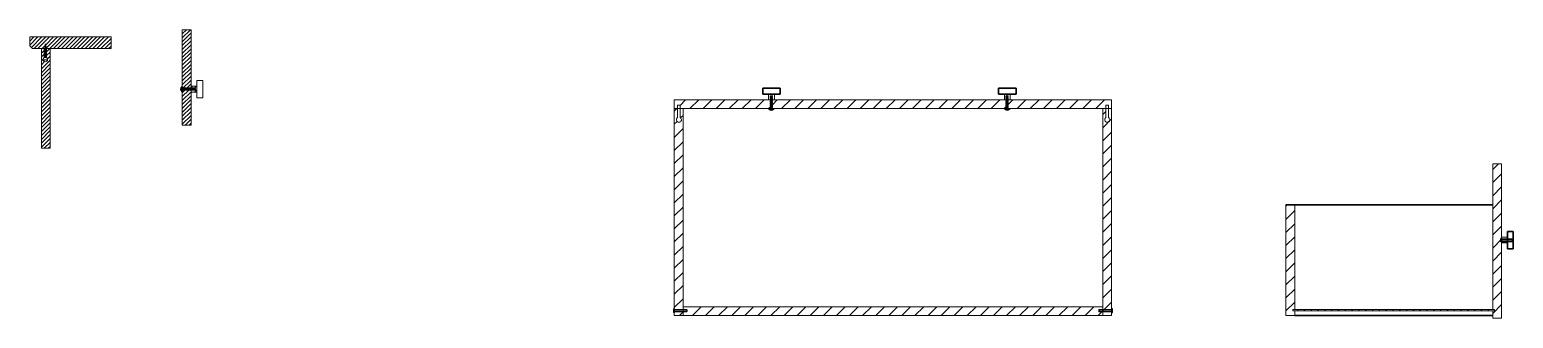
# Model space of a CAD drawing. Header units: millimetres. Extents: x 1117 to 1987, y 1384 to 2435.
# Drawn here: x 1117.4 to 1371.8, y 1838.9 to 1888.5 of the extents above; entities that cross this region are included whole.
import ezdxf

# ---------------------------------------------------------------- set-up
doc = ezdxf.new("R2010")
doc.units = ezdxf.units.MM
for name, color, linetype, lineweight in [('arredi', 8, 'Continuous', 30), ('sezionato', 2, 'Continuous', 18), ('Struttura', 7, 'Continuous', 18)]:
    doc.layers.add(name, color=color, linetype=linetype, lineweight=lineweight)
doc.layers.add('giunzioni', color=5, linetype='Continuous')
doc.layers.add('Viti', color=3, linetype='Continuous')

# ---------------------------------------------------------------- blocks, each defined once
blk = doc.blocks.new('100412')
for p, q in [((40.46, 243.47), (40.43, 243.5)), ((40.43, 243.16), (40.47, 243.12)), ((40.48, 243.52), (40.46, 243.47)), ((40.49, 243.17), (40.46, 243.47)), ((40.47, 243.12), (40.49, 243.17)), ((40.53, 243.47), (40.48, 243.52)), ((40.49, 243.17), (40.54, 243.12)), ((40.55, 243.52), (40.53, 243.47)), ((40.56, 243.17), (40.53, 243.47)), ((40.54, 243.12), (40.56, 243.17)), ((40.6, 243.47), (40.55, 243.52)), ((40.56, 243.17), (40.61, 243.12)), ((40.62, 243.52), (40.6, 243.47)), ((40.63, 243.17), (40.6, 243.47)), ((40.61, 243.12), (40.63, 243.17)), ((40.67, 243.47), (40.62, 243.52)), ((40.63, 243.17), (40.68, 243.12)), ((40.69, 243.52), (40.67, 243.47)), ((40.7, 243.17), (40.67, 243.47)), ((40.68, 243.12), (40.7, 243.17)), ((40.74, 243.47), (40.69, 243.52)), ((40.7, 243.17), (40.75, 243.12)), ((40.76, 243.52), (40.74, 243.47)), ((40.77, 243.17), (40.74, 243.47)), ((40.75, 243.12), (40.77, 243.17)), ((40.81, 243.47), (40.76, 243.52)), ((40.77, 243.17), (40.82, 243.12)), ((40.83, 243.52), (40.81, 243.47)), ((40.84, 243.17), (40.81, 243.47)), ((40.82, 243.12), (40.84, 243.17)), ((40.88, 243.47), (40.83, 243.52)), ((40.84, 243.17), (40.89, 243.12)), ((40.9, 243.52), (40.88, 243.47)), ((40.91, 243.17), (40.88, 243.47)), ((40.89, 243.12), (40.91, 243.17)), ((40.95, 243.47), (40.9, 243.52)), ((40.91, 243.17), (40.96, 243.12)), ((40.97, 243.52), (40.95, 243.47)), ((40.98, 243.17), (40.95, 243.47)), ((40.96, 243.12), (40.98, 243.17)), ((41.02, 243.47), (40.97, 243.52)), ((40.98, 243.17), (41.03, 243.12)), ((41.04, 243.52), (41.02, 243.47)), ((41.05, 243.17), (41.02, 243.47)), ((41.03, 243.12), (41.05, 243.17)), ((41.09, 243.47), (41.04, 243.52)), ((41.05, 243.17), (41.1, 243.12)), ((41.11, 243.52), (41.09, 243.47)), ((41.12, 243.17), (41.09, 243.47)), ((41.1, 243.12), (41.12, 243.17)), ((41.16, 243.47), (41.11, 243.52)), ((41.12, 243.17), (41.17, 243.12)), ((41.18, 243.52), (41.16, 243.47)), ((41.19, 243.17), (41.16, 243.47)), ((41.17, 243.12), (41.19, 243.17)), ((41.23, 243.47), (41.18, 243.52)), ((41.19, 243.17), (41.24, 243.12)), ((41.25, 243.52), (41.23, 243.47)), ((41.26, 243.17), (41.23, 243.47)), ((41.24, 243.12), (41.26, 243.17)), ((41.3, 243.47), (41.25, 243.52)), ((41.26, 243.17), (41.31, 243.12)), ((41.32, 243.52), (41.3, 243.47)), ((41.33, 243.17), (41.3, 243.47)), ((41.31, 243.12), (41.33, 243.17)), ((41.37, 243.47), (41.32, 243.52)), ((41.33, 243.17), (41.38, 243.12)), ((41.39, 243.52), (41.37, 243.47)), ((41.4, 243.17), (41.37, 243.47)), ((41.38, 243.12), (41.4, 243.17)), ((41.44, 243.47), (41.39, 243.52)), ((41.4, 243.17), (41.45, 243.12)), ((41.46, 243.52), (41.44, 243.47)), ((41.47, 243.17), (41.44, 243.47)), ((41.45, 243.12), (41.47, 243.17)), ((41.51, 243.47), (41.46, 243.52)), ((41.47, 243.17), (41.52, 243.12)), ((41.53, 243.52), (41.51, 243.47)), ((41.54, 243.17), (41.51, 243.47)), ((41.52, 243.12), (41.54, 243.17)), ((41.58, 243.47), (41.53, 243.52)), ((41.54, 243.17), (41.59, 243.12)), ((41.6, 243.52), (41.58, 243.47)), ((41.61, 243.17), (41.58, 243.47)), ((41.59, 243.12), (41.61, 243.17)), ((41.65, 243.47), (41.6, 243.52)), ((41.61, 243.17), (41.66, 243.12)), ((41.67, 243.52), (41.65, 243.47)), ((41.68, 243.17), (41.65, 243.47)), ((41.66, 243.12), (41.68, 243.17)), ((41.72, 243.47), (41.67, 243.52)), ((41.68, 243.17), (41.73, 243.12)), ((41.74, 243.52), (41.72, 243.47)), ((41.75, 243.17), (41.72, 243.47)), ((41.73, 243.12), (41.75, 243.17)), ((41.79, 243.47), (41.74, 243.52)), ((41.75, 243.17), (41.8, 243.12)), ((41.81, 243.52), (41.79, 243.47)), ((41.82, 243.17), (41.79, 243.47)), ((41.8, 243.12), (41.82, 243.17)), ((41.86, 243.47), (41.81, 243.52)), ((41.82, 243.17), (41.87, 243.12)), ((41.88, 243.52), (41.86, 243.47)), ((41.89, 243.17), (41.86, 243.47)), ((41.87, 243.12), (41.89, 243.17)), ((41.93, 243.47), (41.88, 243.52)), ((41.89, 243.17), (41.94, 243.12)), ((41.95, 243.52), (41.93, 243.47)), ((41.96, 243.17), (41.93, 243.47)), ((41.94, 243.12), (41.96, 243.17)), ((42, 243.47), (41.95, 243.52)), ((41.96, 243.17), (42.01, 243.12)), ((42.02, 243.52), (42, 243.47)), ((42.03, 243.17), (42, 243.47)), ((42.01, 243.12), (42.03, 243.17)), ((42.07, 243.47), (42.02, 243.52)), ((42.03, 243.17), (42.08, 243.12)), ((42.09, 243.52), (42.07, 243.47)), ((42.1, 243.17), (42.07, 243.47)), ((42.08, 243.12), (42.1, 243.17)), ((42.14, 243.47), (42.09, 243.52)), ((42.1, 243.17), (42.15, 243.12)), ((42.16, 243.52), (42.14, 243.47)), ((42.17, 243.17), (42.14, 243.47)), ((42.15, 243.12), (42.17, 243.17)), ((42.21, 243.47), (42.16, 243.52)), ((42.17, 243.17), (42.22, 243.12)), ((42.23, 243.52), (42.21, 243.47)), ((42.24, 243.17), (42.21, 243.47)), ((42.22, 243.12), (42.24, 243.17)), ((42.28, 243.47), (42.23, 243.52)), ((42.24, 243.17), (42.29, 243.12)), ((42.3, 243.52), (42.28, 243.47)), ((42.31, 243.17), (42.28, 243.47)), ((42.29, 243.12), (42.31, 243.17)), ((42.35, 243.47), (42.3, 243.52)), ((42.31, 243.17), (42.36, 243.12)), ((42.37, 243.52), (42.35, 243.47)), ((42.38, 243.17), (42.35, 243.47)), ((42.36, 243.12), (42.38, 243.17)), ((42.42, 243.47), (42.37, 243.52)), ((42.38, 243.17), (42.43, 243.12)), ((42.44, 243.52), (42.42, 243.47)), ((42.45, 243.17), (42.42, 243.47)), ((42.43, 243.12), (42.45, 243.17)), ((42.49, 243.47), (42.44, 243.52)), ((42.45, 243.17), (42.5, 243.12)), ((42.51, 243.52), (42.49, 243.47)), ((42.52, 243.17), (42.49, 243.47)), ((42.5, 243.12), (42.52, 243.17)), ((42.56, 243.47), (42.51, 243.52)), ((42.52, 243.17), (42.57, 243.12)), ((42.59, 243.17), (42.56, 243.47)), ((42.56, 243.47), (42.59, 243.47)), ((42.57, 243.12), (42.59, 243.17)), ((42.59, 243.17), (42.59, 243.17)), ((42.62, 243.44), (42.62, 243.19))]:
    blk.add_line(p, q)
blk.add_lwpolyline([(40.33, 242.89), (40.33, 243.75, -0.414214), (40.35, 243.77), (40.41, 243.77, -0.414214), (40.43, 243.75), (40.43, 242.89, -0.414214), (40.41, 242.87), (40.35, 242.87, -0.414214)], format="xyb", close=True)
for centre, radius, start, end in [((40.54, 243.32), 0.406, 120.5102, 239.4898), ((42.59, 243.44), 0.025, 0, 90), ((42.59, 243.19), 0.025, 270, 0)]:
    blk.add_arc(centre, radius, start, end)

msp = doc.modelspace()

# ---------------------------------------------------------------- hatches: boundary and pattern name
at = {"layer": 'sezionato'}
h = msp.add_hatch(dxfattribs=at)
h.set_pattern_fill('ANSI31', color=256, scale=0.15)
h.paths.add_polyline_path([(1131.31, 1887.24), (1117.36, 1887.24), (1117.36, 1885.74), (1117.86, 1885.24), (1119.99, 1885.24), (1119.99, 1885.94), (1120.12, 1885.94), (1120.12, 1885.24), (1131.31, 1885.24)])
h.paths.add_polyline_path([(1119.94, 1885.12, 0.257195), (1119.85, 1885.24), (1119.36, 1885.24), (1119.36, 1868.14), (1120.81, 1868.14), (1120.86, 1868.19), (1120.86, 1885.24), (1120.26, 1885.24), (1120.26, 1883.95, -0.272109), (1120.17, 1884.08, -0.262927), (1120.14, 1884.13), (1120.14, 1885.06, -0.262927), (1120.17, 1885.11, -0.272109), (1120.26, 1885.24), (1120.12, 1885.24), (1119.85, 1885.24, -0.272109), (1119.94, 1885.11, -0.262927), (1119.97, 1885.06), (1119.97, 1884.13, -0.267949), (1119.94, 1884.08)])
h.paths.add_polyline_path([(1120, 1885.06, -0.414214), (1120.05, 1885.12, -0.414214), (1120.11, 1885.06), (1120.11, 1884.13, -0.414214), (1120.05, 1884.07, -0.414214), (1120, 1884.13)], flags=16)
h.paths.add_polyline_path([(1120.44, 1883.36, -1), (1119.67, 1883.36, -1)], flags=16)
h = msp.add_hatch(dxfattribs=at)
h.set_pattern_fill('ANSI31', color=256, scale=0.26)
h.paths.add_polyline_path([(1368.33, 1840.25), (1334.03, 1840.25), (1334.03, 1840.45), (1368.33, 1840.45), (1368.63, 1840.45), (1368.63, 1840.25)])

# ---------------------------------------------------------------- linework, layer by layer
at = {"layer": 'arredi'}
for p, q in [((1243.09, 1877.45), (1243.09, 1878.45)), ((1243.09, 1878.45), (1246.09, 1878.45)), ((1246.09, 1878.45), (1246.09, 1877.45)), ((1283.54, 1877.45), (1283.54, 1878.45)), ((1283.54, 1878.45), (1286.54, 1878.45)), ((1286.54, 1878.45), (1286.54, 1877.45)), ((1244.09, 1877.45), (1243.09, 1877.45)), ((1244.09, 1877.45), (1245.09, 1877.45)), ((1246.09, 1877.45), (1245.09, 1877.45)), ((1284.54, 1877.45), (1283.54, 1877.45)), ((1284.54, 1877.45), (1285.54, 1877.45)), ((1286.54, 1877.45), (1285.54, 1877.45)), ((1332.83, 1858.45), (1368.33, 1858.45)), ((1370.83, 1852.88), (1370.83, 1853.88)), ((1370.83, 1853.88), (1371.83, 1853.88)), ((1370.83, 1852.88), (1370.83, 1851.88)), ((1371.83, 1853.88), (1371.83, 1850.88)), ((1369.83, 1852.55), (1370.93, 1852.55)), ((1369.83, 1852.15), (1370.93, 1852.15)), ((1370.83, 1850.88), (1370.83, 1851.88)), ((1371.83, 1850.88), (1370.83, 1850.88)), ((1371.68, 1852.55), (1370.93, 1852.55)), ((1371.68, 1852.15), (1370.93, 1852.15)), ((1371.68, 1852.15), (1371.68, 1852.55)), ((1334.33, 1839.45), (1368.33, 1839.45))]:
    msp.add_line(p, q, dxfattribs=at)
at = {"layer": 'giunzioni'}
for p, q in [((1119.94, 1885.86), (1120.17, 1885.79)), ((1119.94, 1885.79), (1120.17, 1885.72)), ((1119.94, 1885.72), (1120.17, 1885.65)), ((1120.12, 1885.94), (1119.99, 1885.94)), ((1120.26, 1885.24), (1119.85, 1885.24)), ((1120.26, 1883.95), (1119.85, 1883.95)), ((1119.94, 1885.64), (1120.17, 1885.57)), ((1119.94, 1885.57), (1120.17, 1885.5)), ((1119.94, 1885.5), (1120.17, 1885.43)), ((1119.94, 1885.42), (1120.17, 1885.36)), ((1119.94, 1885.35), (1120.17, 1885.28)), ((1119.94, 1885.12), (1119.94, 1884.07)), ((1119.94, 1885.12), (1119.94, 1885.12)), ((1119.94, 1884.07), (1119.94, 1884.07)), ((1119.97, 1884.13), (1119.97, 1885.06)), ((1120, 1884.13), (1120, 1885.06)), ((1120, 1883.74), (1120, 1883.95)), ((1120.05, 1885.12), (1120.05, 1885.12)), ((1120.05, 1884.07), (1120.05, 1884.07)), ((1120.11, 1885.06), (1120.11, 1884.13)), ((1120.11, 1883.74), (1120.11, 1883.95)), ((1120.14, 1884.13), (1120.14, 1885.06)), ((1120.17, 1884.07), (1120.17, 1885.12)), ((1369.68, 1852.35), (1369.68, 1852.65)), ((1369.68, 1852.65), (1369.83, 1852.65)), ((1369.83, 1852.65), (1369.83, 1852.05)), ((1369.68, 1852.05), (1369.68, 1852.35)), ((1369.83, 1852.05), (1369.68, 1852.05)), ((1371.66, 1852.52), (1369.83, 1852.52)), ((1371.66, 1852.19), (1369.83, 1852.19)), ((1371.66, 1852.52), (1371.66, 1852.19)), ((1227.77, 1840.56), (1227.92, 1840.56)), ((1227.77, 1840.56), (1227.77, 1839.96)), ((1227.92, 1839.96), (1227.77, 1839.96)), ((1227.92, 1840.56), (1227.92, 1839.96)), ((1230.06, 1840.43), (1227.92, 1840.43)), ((1230.06, 1840.1), (1227.92, 1840.1)), ((1230.06, 1840.43), (1230.06, 1840.1)), ((1300.79, 1840.43), (1302.92, 1840.43)), ((1300.79, 1840.43), (1300.79, 1840.1)), ((1300.79, 1840.1), (1302.92, 1840.1)), ((1303.07, 1840.56), (1302.92, 1840.56)), ((1302.92, 1840.56), (1302.92, 1839.96)), ((1302.92, 1839.96), (1303.07, 1839.96)), ((1303.07, 1840.26), (1303.07, 1840.56)), ((1303.07, 1839.96), (1303.07, 1840.26))]:
    msp.add_line(p, q, dxfattribs=at)
for points in [[(1119.99, 1885.94), (1119.99, 1885.24)], [(1120.12, 1885.24), (1120.12, 1885.94)]]:
    msp.add_lwpolyline(points, dxfattribs=at)
for centre, radius, start, end in [((1119.79, 1885.1), 0.152, 8.0228, 65.717), ((1119.79, 1884.09), 0.152, 294.283, 351.9772), ((1119.91, 1885.06), 0.0585, 0, 60), ((1119.91, 1884.13), 0.0585, 300, 0), ((1120.05, 1885.06), 0.0585, 90, 180), ((1120.05, 1884.13), 0.0585, 180, 270), ((1120.05, 1885.06), 0.0585, 0, 90), ((1120.05, 1884.13), 0.0585, 270, 0), ((1120.2, 1885.06), 0.0585, 120, 180), ((1120.2, 1884.13), 0.0585, 180, 240), ((1120.32, 1885.1), 0.152, 114.283, 171.9772), ((1120.32, 1884.09), 0.152, 188.0228, 245.717)]:
    msp.add_arc(centre, radius, start, end, dxfattribs=at)
at = {"layer": 'sezionato', "linetype": 'Continuous'}
for p, q in [((1143.54, 1888.45), (1143.58, 1888.49)), ((1143.54, 1887.77), (1144.26, 1888.49)), ((1143.54, 1887.1), (1144.93, 1888.49)), ((1143.54, 1886.43), (1145.04, 1887.93)), ((1143.54, 1885.75), (1145.04, 1887.25)), ((1143.54, 1885.08), (1145.04, 1886.58)), ((1143.54, 1884.41), (1145.04, 1885.91)), ((1143.54, 1883.73), (1145.04, 1885.23)), ((1143.54, 1883.06), (1145.04, 1884.56)), ((1143.54, 1882.39), (1145.04, 1883.89)), ((1143.54, 1881.71), (1145.04, 1883.21)), ((1143.54, 1881.04), (1145.04, 1882.54)), ((1143.54, 1880.37), (1145.04, 1881.87)), ((1143.54, 1879.69), (1145.04, 1881.19)), ((1143.54, 1879.02), (1145.04, 1880.52)), ((1143.54, 1878.35), (1145.04, 1879.85)), ((1143.54, 1877.67), (1143.96, 1878.1)), ((1143.54, 1877), (1144.64, 1878.1)), ((1144.36, 1878.5), (1145.04, 1879.17)), ((1145.04, 1878.5), (1145.31, 1878.77)), ((1145.65, 1877.77), (1146.04, 1878.15)), ((1145.71, 1878.5), (1145.98, 1878.77)), ((1143.54, 1876.32), (1145.04, 1877.82)), ((1143.54, 1875.65), (1145.04, 1877.15)), ((1143.54, 1874.98), (1145.04, 1876.48)), ((1143.54, 1874.3), (1145.04, 1875.8)), ((1228.92, 1875.5), (1229.87, 1876.45)), ((1230.61, 1874.95), (1232.11, 1876.45)), ((1232.86, 1874.95), (1234.36, 1876.45)), ((1235.1, 1874.95), (1236.6, 1876.45)), ((1237.35, 1874.95), (1238.85, 1876.45)), ((1239.59, 1874.95), (1241.09, 1876.45)), ((1241.84, 1874.95), (1243.34, 1876.45)), ((1244.77, 1875.62), (1245.58, 1876.45)), ((1246.33, 1874.95), (1247.83, 1876.45)), ((1248.57, 1874.95), (1250.07, 1876.45)), ((1250.82, 1874.95), (1252.32, 1876.45)), ((1253.06, 1874.95), (1254.56, 1876.45)), ((1255.31, 1874.95), (1256.81, 1876.45)), ((1257.55, 1874.95), (1259.05, 1876.45)), ((1259.8, 1874.95), (1261.3, 1876.45)), ((1262.04, 1874.95), (1263.54, 1876.45)), ((1264.29, 1874.95), (1265.79, 1876.45)), ((1266.53, 1874.95), (1268.03, 1876.45)), ((1268.78, 1874.95), (1270.28, 1876.45)), ((1271.02, 1874.95), (1272.52, 1876.45)), ((1273.27, 1874.95), (1274.77, 1876.45)), ((1275.51, 1874.95), (1277.01, 1876.45)), ((1277.76, 1874.95), (1279.26, 1876.45)), ((1280, 1874.95), (1281.5, 1876.45)), ((1282.25, 1874.95), (1283.75, 1876.45)), ((1285.18, 1875.63), (1286, 1876.45)), ((1286.74, 1874.95), (1288.24, 1876.45)), ((1288.99, 1874.95), (1290.49, 1876.45)), ((1291.23, 1874.95), (1292.73, 1876.45)), ((1293.48, 1874.95), (1294.98, 1876.45)), ((1295.72, 1874.95), (1297.22, 1876.45)), ((1297.97, 1874.95), (1299.47, 1876.45)), ((1300.21, 1874.95), (1301.71, 1876.45)), ((1143.54, 1873.63), (1145.04, 1875.13)), ((1143.54, 1872.96), (1145.04, 1874.46)), ((1143.54, 1872.28), (1145.04, 1873.78)), ((1144.02, 1872.1), (1145.04, 1873.11)), ((1227.92, 1874.5), (1228.49, 1875.07)), ((1229.01, 1873.35), (1229.42, 1873.75)), ((1284.5, 1874.95), (1284.82, 1875.28)), ((1301.42, 1873.91), (1301.96, 1874.46)), ((1301.42, 1871.67), (1302.92, 1873.17)), ((1302.4, 1874.89), (1302.46, 1874.95)), ((1144.7, 1872.1), (1145.04, 1872.44)), ((1227.92, 1872.25), (1228.4, 1872.73)), ((1227.92, 1870.01), (1229.42, 1871.51)), ((1301.42, 1869.42), (1302.92, 1870.92)), ((1227.92, 1867.76), (1229.42, 1869.26)), ((1301.42, 1867.18), (1302.92, 1868.68)), ((1227.92, 1865.52), (1229.42, 1867.02)), ((1301.42, 1864.93), (1302.92, 1866.43)), ((1368.33, 1864.49), (1369.29, 1865.45)), ((1227.92, 1863.27), (1229.42, 1864.77)), ((1301.42, 1862.69), (1302.92, 1864.19)), ((1368.33, 1862.25), (1369.83, 1863.75)), ((1227.92, 1861.03), (1229.42, 1862.53)), ((1227.92, 1858.78), (1229.42, 1860.28)), ((1301.42, 1860.44), (1302.92, 1861.94)), ((1368.33, 1860), (1369.83, 1861.5)), ((1227.92, 1856.54), (1229.42, 1858.04)), ((1301.42, 1858.2), (1302.92, 1859.7)), ((1332.83, 1858.18), (1333.1, 1858.45)), ((1368.33, 1857.76), (1369.83, 1859.26)), ((1227.92, 1854.29), (1229.42, 1855.79)), ((1301.42, 1855.95), (1302.92, 1857.45)), ((1301.42, 1853.71), (1302.92, 1855.21)), ((1332.83, 1855.93), (1334.33, 1857.43)), ((1332.83, 1853.69), (1334.33, 1855.19)), ((1368.33, 1855.51), (1369.83, 1857.01)), ((1227.92, 1852.05), (1229.42, 1853.55)), ((1301.42, 1851.46), (1302.92, 1852.96)), ((1332.83, 1851.44), (1334.33, 1852.94)), ((1368.33, 1853.27), (1369.83, 1854.77)), ((1227.92, 1849.8), (1229.42, 1851.3)), ((1301.42, 1849.22), (1302.92, 1850.72)), ((1332.83, 1849.2), (1334.33, 1850.7)), ((1368.33, 1851.02), (1369.83, 1852.52)), ((1368.33, 1848.78), (1369.83, 1850.28)), ((1227.92, 1847.56), (1229.42, 1849.06)), ((1301.42, 1846.97), (1302.92, 1848.47)), ((1332.83, 1846.95), (1334.33, 1848.45)), ((1368.33, 1846.53), (1369.83, 1848.03)), ((1227.92, 1845.31), (1229.42, 1846.81)), ((1301.42, 1844.73), (1302.92, 1846.23)), ((1332.83, 1844.71), (1334.33, 1846.21)), ((1368.33, 1844.29), (1369.83, 1845.79)), ((1227.92, 1843.07), (1229.42, 1844.57)), ((1301.42, 1842.48), (1302.92, 1843.98)), ((1332.83, 1842.46), (1334.33, 1843.96)), ((1368.33, 1842.04), (1369.83, 1843.54)), ((1227.92, 1840.82), (1229.42, 1842.32)), ((1228.79, 1839.45), (1229.42, 1840.08)), ((1231.03, 1839.45), (1232.53, 1840.95)), ((1233.28, 1839.45), (1234.78, 1840.95)), ((1235.52, 1839.45), (1237.02, 1840.95)), ((1237.77, 1839.45), (1239.27, 1840.95)), ((1240.01, 1839.45), (1241.51, 1840.95)), ((1242.26, 1839.45), (1243.76, 1840.95)), ((1244.5, 1839.45), (1246, 1840.95)), ((1246.75, 1839.45), (1248.25, 1840.95)), ((1249, 1839.45), (1250.5, 1840.95)), ((1251.24, 1839.45), (1252.74, 1840.95)), ((1253.49, 1839.45), (1254.99, 1840.95)), ((1255.73, 1839.45), (1257.23, 1840.95)), ((1257.98, 1839.45), (1259.48, 1840.95)), ((1260.22, 1839.45), (1261.72, 1840.95)), ((1262.47, 1839.45), (1263.97, 1840.95)), ((1264.71, 1839.45), (1266.21, 1840.95)), ((1266.96, 1839.45), (1268.46, 1840.95)), ((1269.2, 1839.45), (1270.7, 1840.95)), ((1271.45, 1839.45), (1272.95, 1840.95)), ((1273.69, 1839.45), (1275.19, 1840.95)), ((1275.94, 1839.45), (1277.44, 1840.95)), ((1278.18, 1839.45), (1279.68, 1840.95)), ((1280.43, 1839.45), (1281.93, 1840.95)), ((1282.67, 1839.45), (1284.17, 1840.95)), ((1284.92, 1839.45), (1286.42, 1840.95)), ((1287.16, 1839.45), (1288.66, 1840.95)), ((1289.41, 1839.45), (1290.91, 1840.95)), ((1291.65, 1839.45), (1293.15, 1840.95)), ((1293.9, 1839.45), (1295.4, 1840.95)), ((1296.14, 1839.45), (1297.64, 1840.95)), ((1298.39, 1839.45), (1299.89, 1840.95)), ((1300.63, 1839.45), (1302.92, 1841.74)), ((1332.83, 1840.22), (1334.33, 1841.72)), ((1368.33, 1839.8), (1369.83, 1841.3))]:
    msp.add_line(p, q, dxfattribs=at)
at = {"layer": 'sezionato'}
for p, q in [((1227.92, 1840.46), (1229.02, 1840.46)), ((1227.92, 1840.06), (1229.02, 1840.06)), ((1230.1, 1840.46), (1229.02, 1840.46)), ((1230.1, 1840.06), (1229.02, 1840.06)), ((1230.1, 1840.06), (1230.1, 1840.46)), ((1300.74, 1840.46), (1301.82, 1840.46)), ((1300.74, 1840.06), (1300.74, 1840.46)), ((1300.74, 1840.06), (1301.82, 1840.06)), ((1302.92, 1840.46), (1301.82, 1840.46)), ((1302.92, 1840.06), (1301.82, 1840.06))]:
    msp.add_line(p, q, dxfattribs=at)
for points in [[(1228.92, 1873.42), (1228.92, 1875.53), (1228.49, 1875.53), (1228.49, 1873.42)], [(1302.4, 1873.42), (1302.4, 1875.53), (1301.96, 1875.53), (1301.96, 1873.42)]]:
    msp.add_lwpolyline(points, dxfattribs=at)
for centre in [(1228.71, 1873.04), (1302.18, 1873.04)]:
    msp.add_arc(centre, 0.436, 120, 60, dxfattribs=at)
at = {"layer": 'Struttura'}
for p, q in [((1143.54, 1872.1), (1143.54, 1888.49)), ((1143.54, 1888.49), (1145.04, 1888.49)), ((1145.04, 1888.49), (1145.04, 1872.1)), ((1117.36, 1887.24), (1117.36, 1885.74)), ((1117.36, 1887.24), (1131.31, 1887.24)), ((1117.36, 1885.74), (1117.86, 1885.24)), ((1131.31, 1887.24), (1131.31, 1885.24)), ((1117.86, 1885.24), (1131.31, 1885.24)), ((1119.36, 1885.24), (1119.36, 1868.14)), ((1119.84, 1883.05), (1119.84, 1883.34)), ((1119.84, 1883.34), (1120.44, 1883.34)), ((1120.26, 1885.24), (1119.85, 1885.24)), ((1119.85, 1885.24), (1119.85, 1883.68)), ((1120.26, 1885.24), (1120.26, 1883.68)), ((1120.27, 1883.34), (1120.27, 1883.26)), ((1120.27, 1883.26), (1120.42, 1883.26)), ((1120.86, 1868.14), (1120.86, 1885.24)), ((1143.54, 1878.5), (1145.73, 1878.5)), ((1145.73, 1878.1), (1143.54, 1878.1)), ((1146.04, 1878.77), (1145.04, 1878.77)), ((1145.73, 1878.5), (1145.73, 1878.1)), ((1146.04, 1878.77), (1146.04, 1879.77)), ((1146.04, 1879.77), (1147.04, 1879.77)), ((1146.04, 1878.77), (1146.04, 1877.77)), ((1147.04, 1879.77), (1147.04, 1876.77)), ((1145.04, 1877.77), (1146.04, 1877.77)), ((1146.04, 1876.77), (1146.04, 1877.77)), ((1147.04, 1876.77), (1146.04, 1876.77)), ((1227.92, 1876.45), (1302.92, 1876.45)), ((1227.92, 1874.95), (1227.92, 1876.45)), ((1244.09, 1877.45), (1244.09, 1876.45)), ((1245.09, 1876.45), (1245.09, 1877.45)), ((1284.54, 1877.45), (1284.54, 1876.45)), ((1285.54, 1876.45), (1285.54, 1877.45)), ((1302.92, 1876.45), (1302.92, 1874.95)), ((1302.92, 1874.95), (1227.92, 1874.95)), ((1227.92, 1874.95), (1227.92, 1839.45)), ((1229.42, 1839.45), (1229.42, 1874.95)), ((1301.42, 1874.95), (1301.42, 1839.45)), ((1302.92, 1839.45), (1302.92, 1874.95)), ((1143.54, 1872.1), (1145.04, 1872.1)), ((1119.36, 1868.14), (1120.86, 1868.14)), ((1369.83, 1865.45), (1368.33, 1865.45)), ((1368.33, 1840.45), (1368.33, 1865.45)), ((1369.83, 1838.95), (1369.83, 1865.45)), ((1332.83, 1858.45), (1332.83, 1839.45)), ((1334.33, 1840.45), (1334.33, 1858.45)), ((1370.83, 1852.88), (1369.83, 1852.88)), ((1369.83, 1851.88), (1370.83, 1851.88)), ((1301.42, 1840.95), (1229.42, 1840.95)), ((1368.33, 1840.45), (1334.03, 1840.45)), ((1334.03, 1840.25), (1334.03, 1840.45)), ((1368.33, 1840.25), (1334.03, 1840.25)), ((1334.33, 1839.45), (1334.33, 1840.25)), ((1368.63, 1840.45), (1368.33, 1840.45)), ((1368.33, 1840.25), (1368.63, 1840.25)), ((1368.33, 1838.95), (1368.33, 1840.25)), ((1368.63, 1840.25), (1368.63, 1840.45)), ((1227.92, 1839.45), (1229.42, 1839.45)), ((1229.42, 1839.45), (1301.42, 1839.45)), ((1301.42, 1839.45), (1302.92, 1839.45)), ((1332.83, 1839.45), (1334.33, 1839.45)), ((1368.33, 1838.95), (1369.83, 1838.95))]:
    msp.add_line(p, q, dxfattribs=at)
at = {"layer": 'Struttura', "linetype": 'Continuous'}
for p, q in [((1244.08, 1874.95), (1244.4, 1875.27)), ((1120.81, 1868.14), (1120.86, 1868.19)), ((1302.88, 1839.45), (1302.92, 1839.49)), ((1369.73, 1838.95), (1369.83, 1839.05))]:
    msp.add_line(p, q, dxfattribs=at)
at = {"layer": 'Struttura'}
msp.add_circle((1120.05, 1883.36), 0.382, dxfattribs=at)

# ---------------------------------------------------------------- block references
at = {"layer": 'giunzioni', "rotation": 90}
for p in [(1487.88, 1834.52), (1528.32, 1834.52)]:
    msp.add_blockref('100412', p, dxfattribs=at)
at = {"layer": 'Viti'}
msp.add_blockref('100412', (1103.11, 1634.98), dxfattribs=at)

doc.saveas('drawing.dxf')
